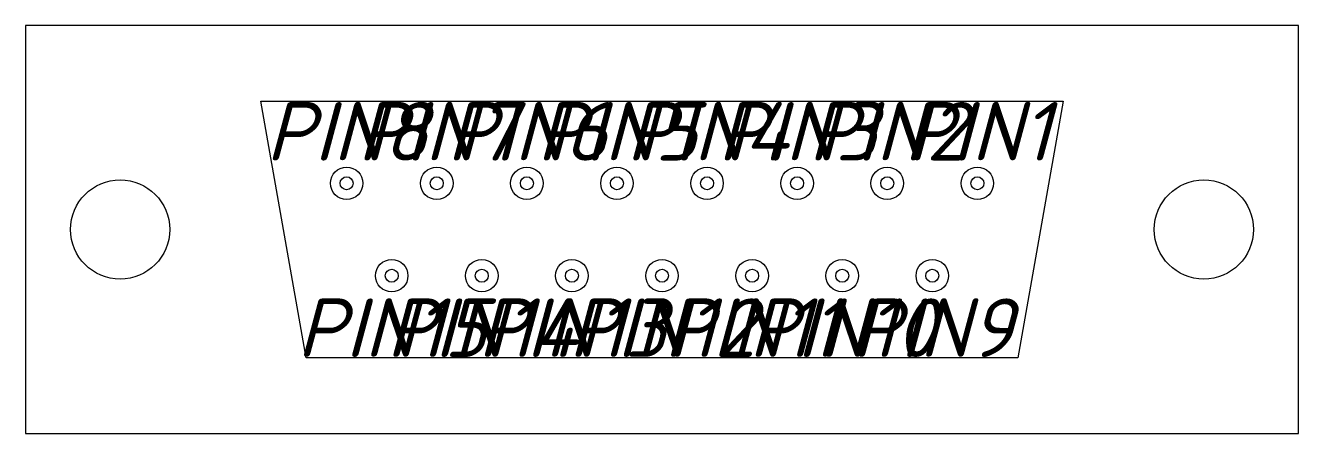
# Model space of a CAD drawing. Header units: millimetres. Extents: x -19.6 to 19.6, y -6.3 to 6.3.
import ezdxf
from ezdxf.enums import TextEntityAlignment as Align

# ---------------------------------------------------------------- set-up
doc = ezdxf.new("R2010")
doc.units = ezdxf.units.MM
doc.styles.add('Номер контакту малий', font='isocpeui.ttf', dxfattribs={"height": 1.8})

msp = doc.modelspace()

# ---------------------------------------------------------------- linework, layer by layer
at = {"color": 0}
for points in [[(-19.57, -6.275), (19.57, -6.275), (19.57, 6.275), (-19.57, 6.275)], [(-12.33, 3.95), (12.33, 3.95), (10.937, -3.95), (-10.937, -3.95)]]:
    msp.add_lwpolyline(points, close=True, dxfattribs=at)
for centre, radius in [((-9.695, 1.42), 0.5), ((-9.695, 1.42), 0.2), ((-6.925, 1.42), 0.5), ((-6.925, 1.42), 0.2), ((-4.155, 1.42), 0.5), ((-4.155, 1.42), 0.2), ((-1.385, 1.42), 0.5), ((-1.385, 1.42), 0.2), ((1.385, 1.42), 0.5), ((1.385, 1.42), 0.2), ((4.155, 1.42), 0.5), ((4.155, 1.42), 0.2), ((6.925, 1.42), 0.5), ((6.925, 1.42), 0.2), ((9.695, 1.42), 0.5), ((9.695, 1.42), 0.2), ((-16.66, 0), 1.525), ((16.66, 0), 1.525), ((-8.31, -1.42), 0.5), ((-5.54, -1.42), 0.5), ((-2.77, -1.42), 0.5), ((0, -1.42), 0.5), ((2.77, -1.42), 0.5), ((5.54, -1.42), 0.5), ((8.31, -1.42), 0.5), ((-8.31, -1.42), 0.2), ((-5.54, -1.42), 0.2), ((-2.77, -1.42), 0.2), ((0, -1.42), 0.2), ((2.77, -1.42), 0.2), ((5.54, -1.42), 0.2), ((8.31, -1.42), 0.2)]:
    msp.add_circle(centre, radius, dxfattribs=at)

# ---------------------------------------------------------------- texts
at = {"color": 0, "style": 'Номер контакту малий', "flags": 8}
for tag, text, p in [('PIN8', '8', (-9.695, 3.02)), ('PIN7', '7', (-6.925, 3.02)), ('PIN6', '6', (-4.155, 3.02)), ('PIN5', '5', (-1.385, 3.02)), ('PIN4', '4', (1.385, 3.02)), ('PIN3', '3', (4.155, 3.02)), ('PIN2', '2', (6.925, 3.02)), ('PIN1', '1', (9.695, 3.02)), ('PIN15', '15', (-8.31, -3.02)), ('PIN14', '14', (-5.54, -3.02)), ('PIN13', '13', (-2.77, -3.02)), ('PIN12', '12', (0, -3.02)), ('PIN11', '11', (2.77, -3.02)), ('PIN10', '10', (5.54, -3.02)), ('PIN9', '9', (8.31, -3.02))]:
    msp.add_attdef(tag, text=text, height=1.8, dxfattribs=at).set_placement(p, align=Align.MIDDLE_CENTER)

doc.saveas('drawing.dxf')
